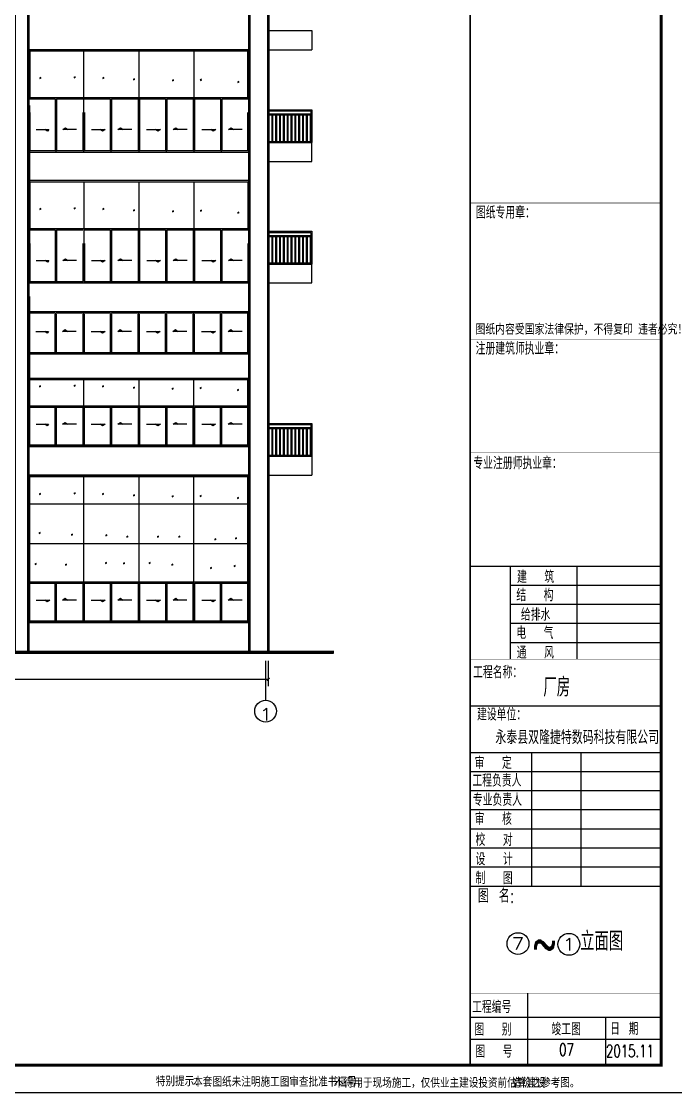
# Model space of a CAD drawing. Header units: millimetres. Extents: x 591771 to 1936534, y -622016 to 355666.
# Drawn here: x 737121 to 761104, y -103536 to -64272 of the extents above; entities that cross this region are included whole.
import ezdxf
from ezdxf.enums import TextEntityAlignment as Align

# ---------------------------------------------------------------- set-up
doc = ezdxf.new("R2010")
doc.units = ezdxf.units.MM
doc.header["$LTSCALE"] = 80
for name, color, linetype in [('\\M+5B4B0\\M+5BBA7', 124, 'Continuous'), ('\\M+5C0B8\\M+5B8CB', 6, 'Continuous'), ('\\M+5C1A2\\M+5C3E6\\M+5CFDF\\M+5CCF51', 7, 'Continuous'), ('\\M+5C1A2\\M+5C3E6\\M+5CFDF\\M+5CCF55', 140, 'Continuous'), ('\\M+5CDBC\\M+5BFF2', 252, 'Continuous'), ('AXIS', 3, 'Continuous'), ('AXIS_TEXT', 7, 'Continuous'), ('HZ', 2, 'Continuous'), ('PUB_DIM', 3, 'Continuous'), ('PUB_TEXT', 7, 'Continuous'), ('WINDOW', 4, 'Continuous'), ('WINDOW_TEXT', 7, 'Continuous')]:
    doc.layers.add(name, color=color, linetype=linetype)
doc.styles.add('_HZTXT', font='txt.shx', dxfattribs={"width": 0.8, "bigfont": 'hztxt.shx'})
doc.styles.add('_TCH_AXIS', font='COMPLEX', dxfattribs={"bigfont": 'GBCBIG'})
doc.styles.add('DIM_FONT', font='SIMPLEX.shx', dxfattribs={"width": 0.8})
doc.styles.add('HZTXT', font='txt', dxfattribs={"height": 60, "bigfont": 'HZTXT'})
doc.styles.add('TKZ', font='tssdeng.shx', dxfattribs={"width": 0.7, "bigfont": 'tssdchn.shx'})
doc.dimstyles.new('DIMN', dxfattribs={"dimtxt": 300, "dimasz": 100, "dimexe": 250, "dimexo": 300, "dimgap": 150, "dimtad": 1, "dimdec": 0, "dimzin": 0, "dimdsep": 46, "dimtxsty": 'DIM_FONT', "dimblk": 'ARCHTICK', "dimcen": 0.09, "dimclrt": 7, "dimazin": 2, "dimtfac": 1, "dimtdec": 0, "dimtix": 1, "dimtmove": 2, "dimatfit": 3, "dimldrblk": 'ARCHTICK', "dimfxl": 0, "dimtolj": 1, "dimtzin": 0, "dimarcsym": 0})

# ---------------------------------------------------------------- blocks, each defined once
blk = doc.blocks.new('A$C158D6705')
at = {"layer": '\\M+5CDBC\\M+5BFF2', "color": 2, "style": 'TKZ', "width": 0.8}
blk.add_text('图纸内容受国家法律保护，不得复印 违者必究！', height=392.04, dxfattribs=at).set_placement((-47, 56))
blk = doc.blocks.new('lmg4')
at = {"layer": '\\M+5B4B0\\M+5BBA7'}
for p, q in [((834433, -551901), (826333, -551901)), ((826333, -551901), (826333, -554401)), ((834383, -551951), (826383, -551951)), ((826383, -551951), (826383, -552901)), ((828358, -551901), (828358, -554401)), ((830383, -551901), (830383, -554401)), ((832408, -554401), (832408, -551901)), ((834383, -552901), (834383, -551951)), ((834433, -554401), (834433, -551901)), ((826383, -552901), (834433, -552901)), ((827333, -552901), (827333, -554401)), ((828383, -552951), (828383, -554351)), ((829358, -552901), (829358, -554401)), ((831383, -552901), (831383, -554401)), ((833408, -554401), (833408, -552901)), ((826333, -554401), (834433, -554401))]:
    blk.add_line(p, q, dxfattribs=at)
at = {"layer": 'WINDOW', "color": 252}
for p, q in [((826782, -552173), (826733, -552198)), ((826782, -552198), (826733, -552223)), ((828051, -552145), (828002, -552170)), ((828051, -552170), (828002, -552195)), ((829093, -552173), (829044, -552198)), ((829093, -552198), (829044, -552223)), ((830223, -552219), (830174, -552244)), ((830223, -552244), (830174, -552269)), ((831649, -552256), (831600, -552281)), ((831649, -552281), (831600, -552306)), ((832673, -552237), (832624, -552262)), ((832673, -552262), (832624, -552288)), ((834043, -552311), (833994, -552336)), ((834043, -552336), (833994, -552361)), ((826383, -552951), (827308, -552951)), ((826383, -552951), (826383, -554351)), ((827308, -552951), (827308, -554351)), ((827358, -552951), (828333, -552951)), ((827358, -552951), (827358, -554351)), ((828333, -552951), (828333, -554351)), ((828383, -552951), (829333, -552951)), ((829333, -552951), (829333, -554351)), ((829383, -552951), (830358, -552951)), ((829383, -552951), (829383, -554351)), ((830358, -552951), (830358, -554351)), ((830408, -552951), (831358, -552951)), ((830408, -552951), (830408, -554351)), ((831358, -552951), (831358, -554351)), ((831408, -552951), (832383, -552951)), ((831408, -552951), (831408, -554351)), ((832383, -554351), (832383, -552951)), ((832433, -552951), (833383, -552951)), ((832433, -554351), (832433, -552951)), ((833383, -554351), (833383, -552951)), ((833433, -552951), (834383, -552951)), ((833433, -554351), (833433, -552951)), ((834383, -554351), (834383, -552951)), ((826383, -554351), (827308, -554351)), ((827358, -554351), (828333, -554351)), ((828383, -554351), (829333, -554351)), ((829383, -554351), (830358, -554351)), ((830408, -554351), (831358, -554351)), ((831408, -554351), (832383, -554351)), ((832433, -554351), (833383, -554351)), ((833433, -554351), (834383, -554351))]:
    blk.add_line(p, q, dxfattribs=at)
for points in [[(826618, -553577), (827075, -553577), (827029, -553642), (826940, -553577)], [(828098, -553577), (827591, -553577), (827687, -553511), (827776, -553577)], [(828643, -553577), (829150, -553577), (829054, -553642), (828965, -553577)], [(830123, -553577), (829616, -553577), (829712, -553511), (829801, -553577)], [(830668, -553577), (831175, -553577), (831079, -553642), (830990, -553577)], [(832148, -553577), (831641, -553577), (831737, -553511), (831826, -553577)], [(832693, -553577), (833200, -553577), (833104, -553642), (833015, -553577)], [(834173, -553577), (833666, -553577), (833762, -553511), (833851, -553577)]]:
    blk.add_lwpolyline(points, dxfattribs=at)
blk = doc.blocks.new('_ArchTick')
at = {"color": 0, "linetype": 'ByBlock', "const_width": 0.4}
blk.add_lwpolyline([(-0.5, -0.5), (0.5, 0.5)], dxfattribs=at)
blk = doc.blocks.new('*D132')
at = {"layer": 'Defpoints', "color": 0, "transparency": 16777216}
for p in [(691673, -87409), (746173, -87409), (746173, -88386)]:
    blk.add_point(p, dxfattribs=at)
at = {"layer": 'PUB_DIM', "color": 0, "lineweight": -2, "transparency": 16777216}
for p, q in [((691673, -87709), (691673, -88636)), ((746173, -87709), (746173, -88636)), ((691673, -88386), (746173, -88386))]:
    blk.add_line(p, q, dxfattribs=at)
at = {"layer": 'PUB_DIM', "color": 0, "lineweight": -2, "transparency": 16777216, "xscale": 100, "yscale": 100, "zscale": 100, "rotation": 180}
blk.add_blockref('_ArchTick', (691673, -88386), dxfattribs=at)
at = {"layer": 'PUB_DIM', "color": 0, "lineweight": -2, "transparency": 16777216, "xscale": 100, "yscale": 100, "zscale": 100}
blk.add_blockref('_ArchTick', (746173, -88386), dxfattribs=at)
at = {"layer": 'PUB_DIM', "color": 7, "transparency": 16777216, "insert": (718923, -88086), "char_height": 300, "attachment_point": 5, "style": 'DIM_FONT'}
blk.add_mtext('\\A1;54500', dxfattribs=at)

msp = doc.modelspace()

# ---------------------------------------------------------------- linework, layer by layer
at = {"layer": '\\M+5B4B0\\M+5BBA7'}
for p, q in [((745477.8, -65308.8), (737377.8, -65308.8)), ((745427.8, -65358.8), (737427.8, -65358.8)), ((737427.8, -65358.8), (737427.8, -67058.8)), ((739402.8, -65358.8), (739402.8, -69058.8)), ((741427.8, -65358.8), (741427.8, -69058.8)), ((743452.8, -69058.8), (743452.8, -65358.8)), ((745427.8, -67058.8), (745427.8, -65358.8)), ((737377.8, -65808.8), (737377.8, -69058.8)), ((745477.8, -69058.8), (745477.8, -65808.8)), ((737427.8, -67058.8), (745477.8, -67058.8)), ((738377.8, -67558.8), (738377.8, -69058.8)), ((739427.8, -67608.8), (739427.8, -69008.8)), ((740402.8, -67558.8), (740402.8, -69058.8)), ((742427.8, -67558.8), (742427.8, -69058.8)), ((744452.8, -69058.8), (744452.8, -67558.8)), ((737377.8, -69058.8), (745477.8, -69058.8)), ((745478.1, -70108.8), (737378.1, -70108.8)), ((745428.1, -70158.8), (737428.1, -70158.8)), ((737428.1, -70158.8), (737428.1, -71858.8)), ((739403.1, -70158.8), (739403.1, -73858.8)), ((741428.1, -70158.8), (741428.1, -73858.8)), ((743453.1, -73858.8), (743453.1, -70158.8)), ((745428.1, -71858.8), (745428.1, -70158.8)), ((737378.1, -70608.8), (737378.1, -73858.8)), ((745478.1, -73858.8), (745478.1, -70608.8)), ((737428.1, -71858.8), (745478.1, -71858.8)), ((738378.1, -72358.8), (738378.1, -73858.8)), ((739428.1, -72408.8), (739428.1, -73808.8)), ((740403.1, -72358.8), (740403.1, -73858.8)), ((742428.1, -72358.8), (742428.1, -73858.8)), ((744453.1, -73858.8), (744453.1, -72358.8)), ((737378.1, -73858.8), (745478.1, -73858.8)), ((737423.2, -74908.8), (745468.7, -74908.8)), ((738368.7, -74958.8), (738368.7, -76458.8)), ((739393.7, -74908.8), (739393.7, -76458.8)), ((740393.7, -74958.8), (740393.7, -76458.8)), ((741418.7, -74908.8), (741418.7, -76458.8)), ((742418.7, -74958.8), (742418.7, -76458.8)), ((743443.7, -76458.8), (743443.7, -74908.8)), ((744443.7, -76458.8), (744443.7, -74958.8)), ((739418.7, -75008.8), (739418.7, -76408.8)), ((737368.7, -76458.8), (745468.7, -76458.8)), ((745473.2, -80908.8), (737373.2, -80908.8)), ((737373.2, -80908.8), (737373.2, -86308.8)), ((737423.2, -80958.8), (737423.2, -84808.8)), ((737423.2, -81158.8), (737423.2, -86258.8)), ((745423.2, -80958.8), (739398.2, -80958.8)), ((739398.2, -80958.8), (739398.2, -86308.8)), ((741423.2, -80958.8), (741423.2, -86308.8)), ((743448.2, -86308.8), (743448.2, -80958.8)), ((745423.2, -84808.8), (745423.2, -80958.8)), ((745473.2, -86308.8), (745473.2, -80908.8)), ((737423.2, -81958.8), (745473.2, -81958.8)), ((737423.2, -83408.8), (745473.2, -83408.8)), ((737423.2, -84808.8), (745473.2, -84808.8)), ((738373.2, -84808.8), (738373.2, -86308.8)), ((740398.2, -84808.8), (740398.2, -86308.8)), ((742423.2, -84808.8), (742423.2, -86308.8)), ((744448.2, -86308.8), (744448.2, -84808.8)), ((739423.2, -84858.8), (739423.2, -86258.8)), ((737373.2, -86308.8), (745473.2, -86308.8))]:
    msp.add_line(p, q, dxfattribs=at)
at = {"layer": '\\M+5B4B0\\M+5BBA7', "ltscale": 20}
for p, q in [((737423.1, -67358.8), (737423.1, -72508.8)), ((737368.6, -67608.8), (737368.6, -72508.8)), ((737373.1, -67608.8), (737373.1, -72508.8)), ((745468.5, -67608.8), (745468.5, -72508.8)), ((737423.2, -74358.8), (737423.2, -79508.8)), ((737423.2, -74908.8), (737423.2, -79458.8)), ((745468.7, -77358.8), (737373.2, -77358.8)), ((745468.7, -77408.8), (737373.2, -77408.8)), ((745473.2, -79858.8), (737373.2, -79858.8)), ((745468.7, -79808.8), (737423.2, -79808.8)), ((737373.2, -80908.8), (745473.2, -80908.8)), ((737423.2, -80958.8), (745473.2, -80958.8)), ((737423.2, -81158.8), (737423.2, -86308.8)), ((737373.2, -81408.8), (737373.2, -86308.8)), ((737423.2, -81458.8), (737423.2, -86258.8)), ((745418.7, -81408.8), (745418.7, -86308.8)), ((745468.7, -81408.8), (745468.7, -86308.8)), ((745473.2, -86308.8), (737373.2, -86308.8)), ((745473.2, -86258.8), (737423.2, -86258.8))]:
    msp.add_line(p, q, dxfattribs=at)
at = {"layer": '\\M+5C0B8\\M+5B8CB'}
for p, q in [((746173.3, -67508.8), (747772.3, -67508.8)), ((747772.3, -67508.8), (747772.3, -68708.8)), ((746173.3, -67548.8), (747732.3, -67548.8)), ((746173.3, -67658.8), (747732.3, -67658.8)), ((746173.3, -67698.8), (747732.3, -67698.8)), ((746302.3, -67698.8), (746302.3, -68668.8)), ((746332.3, -67698.8), (746332.3, -68668.8)), ((746442.3, -67698.8), (746442.3, -68668.8)), ((746442.3, -67698.8), (746442.3, -68668.8)), ((746472.3, -67698.8), (746472.3, -68668.8)), ((746472.3, -67698.8), (746472.3, -68668.8)), ((746582.3, -67698.8), (746582.3, -68668.8)), ((746582.3, -67698.8), (746582.3, -68668.8)), ((746612.3, -67698.8), (746612.3, -68668.8)), ((746612.3, -67698.8), (746612.3, -68668.8)), ((746722.3, -67698.8), (746722.3, -68668.8)), ((746752.3, -67698.8), (746752.3, -68668.8)), ((746862.3, -67698.8), (746862.3, -68668.8)), ((746892.3, -67698.8), (746892.3, -68668.8)), ((747002.3, -67698.8), (747002.3, -68668.8)), ((747032.3, -67698.8), (747032.3, -68668.8)), ((747142.3, -67698.8), (747142.3, -68668.8)), ((747172.3, -67698.8), (747172.3, -68668.8)), ((747282.3, -67698.8), (747282.3, -68668.8)), ((747312.3, -67698.8), (747312.3, -68668.8)), ((747422.3, -67698.8), (747422.3, -68668.8)), ((747452.3, -67698.8), (747452.3, -68668.8)), ((747562.3, -67698.8), (747562.3, -68668.8)), ((747592.3, -67698.8), (747592.3, -68668.8)), ((747702.3, -67698.8), (747702.3, -68668.8)), ((747732.3, -67548.8), (747732.3, -68608.8)), ((747732.3, -67648.8), (747732.3, -68608.8)), ((747732.3, -67698.8), (747732.3, -68508.8)), ((747732.3, -67714.3), (747732.3, -68668.8)), ((746173.2, -68708.8), (747772.3, -68708.8)), ((746173.3, -68668.8), (747772.3, -68668.8)), ((746173.3, -68708.8), (747772.3, -68708.8)), ((746173.3, -71966), (747772.3, -71966)), ((746173.3, -72006), (747732.3, -72006)), ((746173.3, -72116), (747732.3, -72116)), ((746173.3, -72156), (747732.3, -72156)), ((746302.3, -72156), (746302.3, -73126)), ((746332.3, -72156), (746332.3, -73126)), ((746442.3, -72156), (746442.3, -73126)), ((746442.3, -72156), (746442.3, -73126)), ((746472.3, -72156), (746472.3, -73126)), ((746472.3, -72156), (746472.3, -73126)), ((746582.3, -72156), (746582.3, -73126)), ((746582.3, -72156), (746582.3, -73126)), ((746612.3, -72156), (746612.3, -73126)), ((746612.3, -72156), (746612.3, -73126)), ((746722.3, -72156), (746722.3, -73126)), ((746752.3, -72156), (746752.3, -73126)), ((746862.3, -72156), (746862.3, -73126)), ((746892.3, -72156), (746892.3, -73126)), ((747002.3, -72156), (747002.3, -73126)), ((747032.3, -72156), (747032.3, -73126)), ((747142.3, -72156), (747142.3, -73126)), ((747172.3, -72156), (747172.3, -73126)), ((747282.3, -72156), (747282.3, -73126)), ((747312.3, -72156), (747312.3, -73126)), ((747422.3, -72156), (747422.3, -73126)), ((747452.3, -72156), (747452.3, -73126)), ((747562.3, -72156), (747562.3, -73126)), ((747592.3, -72156), (747592.3, -73126)), ((747702.3, -72156), (747702.3, -73126)), ((747732.3, -72006), (747732.3, -73066)), ((747732.3, -72106), (747732.3, -73066)), ((747732.3, -72156), (747732.3, -72966)), ((747732.3, -72171.5), (747732.3, -73126)), ((747772.3, -71966), (747772.3, -73166)), ((746173.3, -73126), (747772.3, -73126)), ((746173.3, -73166), (747772.3, -73166)), ((746173.2, -73858.8), (747772.3, -73858.8)), ((746173.3, -79008.8), (747772.3, -79008.8)), ((746173.3, -79048.8), (747732.3, -79048.8)), ((746173.3, -79158.8), (747732.3, -79158.8)), ((746173.3, -79198.8), (747732.3, -79198.8)), ((746302.3, -79198.8), (746302.3, -80168.8)), ((746332.3, -79198.8), (746332.3, -80168.8)), ((746442.3, -79198.8), (746442.3, -80168.8)), ((746442.3, -79198.8), (746442.3, -80168.8)), ((746472.3, -79198.8), (746472.3, -80168.8)), ((746472.3, -79198.8), (746472.3, -80168.8)), ((746582.3, -79198.8), (746582.3, -80168.8)), ((746582.3, -79198.8), (746582.3, -80168.8)), ((746612.3, -79198.8), (746612.3, -80168.8)), ((746612.3, -79198.8), (746612.3, -80168.8)), ((746722.3, -79198.8), (746722.3, -80168.8)), ((746752.3, -79198.8), (746752.3, -80168.8)), ((746862.3, -79198.8), (746862.3, -80168.8)), ((746892.3, -79198.8), (746892.3, -80168.8)), ((747002.3, -79198.8), (747002.3, -80168.8)), ((747032.3, -79198.8), (747032.3, -80168.8)), ((747142.3, -79198.8), (747142.3, -80168.8)), ((747172.3, -79198.8), (747172.3, -80168.8)), ((747282.3, -79198.8), (747282.3, -80168.8)), ((747312.3, -79198.8), (747312.3, -80168.8)), ((747422.3, -79198.8), (747422.3, -80168.8)), ((747452.3, -79198.8), (747452.3, -80168.8)), ((747562.3, -79198.8), (747562.3, -80168.8)), ((747592.3, -79198.8), (747592.3, -80168.8)), ((747702.3, -79198.8), (747702.3, -80168.8)), ((747732.3, -79048.8), (747732.3, -80108.8)), ((747732.3, -79148.8), (747732.3, -80108.8)), ((747732.3, -79198.8), (747732.3, -80008.8)), ((747732.3, -79214.3), (747732.3, -80168.8)), ((747772.3, -79008.8), (747772.3, -80208.8)), ((746173.3, -80168.8), (747772.3, -80168.8)), ((746173.3, -80208.8), (747772.3, -80208.8))]:
    msp.add_line(p, q, dxfattribs=at)
at = {"layer": '\\M+5C1A2\\M+5C3E6\\M+5CFDF\\M+5CCF51'}
for p, q in [((746173.2, -64608.8), (747772.3, -64608.8)), ((747772.3, -64608.8), (747772.3, -65308.8)), ((746173.2, -65308.8), (747772.3, -65308.8)), ((747772.3, -69408.8), (747772.3, -68708.8)), ((746173.2, -69408.8), (747772.3, -69408.8)), ((747772.3, -73858.8), (747772.3, -73166)), ((746173.2, -73858.8), (747772.3, -73858.8)), ((747772.3, -80208.8), (747772.3, -80908.8)), ((746173.3, -80908.8), (747764.2, -80908.8)), ((690285.9, -87358.8), (748574.4, -87358.8)), ((690285.9, -87408.8), (748574.4, -87408.8))]:
    msp.add_line(p, q, dxfattribs=at)
at = {"layer": '\\M+5C1A2\\M+5C3E6\\M+5CFDF\\M+5CCF55', "const_width": 100}
for points in [[(737373.2, -87408.8), (737373.2, -62708.8), (736873.2, -62708.8), (736873.2, -87408.8), (736873.2, -63358.8)], [(746173.2, -87408.8), (746173.2, -62708.8), (745473.2, -62708.8), (745473.2, -87408.8), (745473.2, -63358.8)], [(689652, -87408.8), (748574.4, -87408.8)]]:
    msp.add_lwpolyline(points, dxfattribs=at)
at = {"layer": '\\M+5CDBC\\M+5BFF2', "color": 2}
for p, q in [((753576.1, -84234.4), (760576.3, -84234.4)), ((755038.4, -84234.4), (755038.4, -87638.9)), ((755038.4, -84234.4), (760576.3, -84234.4)), ((757480.1, -84234.4), (757480.1, -87638.9)), ((755038.4, -84934.4), (760576.3, -84934.4)), ((755038.4, -85634.4), (760576.3, -85634.4)), ((755038.4, -86334.4), (760576.3, -86334.4)), ((755038.4, -87034.4), (760576.3, -87034.4)), ((753576.1, -89360.8), (760576.3, -89360.8)), ((753576.1, -91065.5), (760576.3, -91065.5)), ((755817.8, -91065.5), (755817.8, -95965.5)), ((755817.8, -91065.5), (755817.8, -95965.5)), ((757625.5, -91065.5), (757625.5, -95965.5)), ((757625.5, -91065.5), (757625.5, -95965.5)), ((753576.1, -91765.5), (760576.3, -91765.5)), ((753576.1, -92465.5), (760576.3, -92465.5)), ((753576.1, -93165.5), (760576.3, -93165.5)), ((753576.1, -93865.5), (760576.3, -93865.5)), ((753576.1, -94565.5), (760576.3, -94565.5)), ((753576.1, -95265.5), (760576.3, -95265.5)), ((753576.1, -95965.5), (760576.3, -95965.5)), ((755679.4, -99889.4), (755679.4, -102536)), ((753576.1, -100777.3), (760576.3, -100777.3)), ((758536.3, -100777.3), (758536.3, -102536)), ((753576.1, -101581.5), (760576.3, -101581.5))]:
    msp.add_line(p, q, dxfattribs=at)
msp.add_lwpolyline([(677476.3, -103536), (761576.3, -103536), (761576.3, -44136), (677476.3, -44136)], close=True, dxfattribs=at)
at = {"layer": '\\M+5CDBC\\M+5BFF2', "color": 2, "const_width": 112.5}
msp.add_lwpolyline([(678476.4, -102536), (760576.3, -102536), (760576.3, -45136), (678476.4, -45136)], close=True, dxfattribs=at)
at = {"layer": '\\M+5CDBC\\M+5BFF2', "color": 2}
for points, const_width in [([(753576.1, -102536), (753576.1, -45136)], 56.2), ([(753576.1, -70926.6), (760576.3, -70926.6)], 20), ([(753576.1, -75917), (760576.3, -75917)], 11.2), ([(753576.1, -80060.2), (760576.3, -80060.2)], 11.2), ([(753576.1, -87673.3), (760576.3, -87673.3)], 11.2), ([(753576.1, -91065.5), (760576.3, -91065.5)], 11.2), ([(753576.1, -95965.5), (760576.3, -95965.5)], 15), ([(753576.1, -99889.4), (760576.3, -99889.4)], 15), ([(753576.1, -99889.4), (760576.3, -99889.4)], 15)]:
    msp.add_lwpolyline(points, dxfattribs=dict(at, const_width=const_width))
at = {"layer": 'AXIS'}
for centre in [(746073.2, -89553.8), (755326.4, -98074.7), (757193.3, -98102.4)]:
    msp.add_circle(centre, 400, dxfattribs=at)
at = {"layer": 'PUB_DIM'}
msp.add_line((746073.2, -87708.8), (746073.2, -89153.8), dxfattribs=at)
at = {"layer": 'WINDOW', "color": 252}
for p, q in [((737827, -66330.6), (737777.9, -66355.7)), ((739095.7, -66303), (739046.7, -66328)), ((739095.7, -66328), (739046.7, -66353.1)), ((740137.8, -66330.6), (740088.7, -66355.7)), ((737827, -66355.7), (737777.9, -66380.7)), ((740137.8, -66355.7), (740088.7, -66380.7)), ((741268.2, -66376.7), (741219.1, -66401.8)), ((741268.2, -66401.8), (741219.1, -66426.8)), ((742693.7, -66413.6), (742644.7, -66438.6)), ((742693.7, -66438.6), (742644.7, -66463.7)), ((743717.3, -66395.1), (743668.3, -66420.2)), ((743717.3, -66420.2), (743668.3, -66445.3)), ((745087.5, -66468.9), (745038.5, -66493.9)), ((745087.5, -66493.9), (745038.5, -66519)), ((737427.8, -67108.8), (738352.8, -67108.8)), ((738352.8, -67108.8), (738352.8, -69008.8)), ((738402.8, -67108.8), (739377.8, -67108.8)), ((738402.8, -67108.8), (738402.8, -69008.8)), ((739427.8, -67108.8), (740377.8, -67108.8)), ((740377.8, -67108.8), (740377.8, -69008.8)), ((740427.8, -67108.8), (741402.8, -67108.8)), ((740427.8, -67108.8), (740427.8, -69008.8)), ((741402.8, -67108.8), (741402.8, -69008.8)), ((741452.8, -67108.8), (742402.8, -67108.8)), ((741452.8, -67108.8), (741452.8, -69008.8)), ((742402.8, -67108.8), (742402.8, -69008.8)), ((742452.8, -67108.8), (743427.8, -67108.8)), ((742452.8, -67108.8), (742452.8, -69008.8)), ((743427.8, -69008.8), (743427.8, -67108.8)), ((743477.8, -67108.8), (744427.8, -67108.8)), ((743477.8, -69008.8), (743477.8, -67108.8)), ((744427.8, -69008.8), (744427.8, -67108.8)), ((744477.8, -67108.8), (745427.8, -67108.8)), ((744477.8, -69008.8), (744477.8, -67108.8)), ((737427.8, -67608.8), (737427.8, -69008.8)), ((739377.8, -67608.8), (739377.8, -69008.8)), ((745427.8, -69008.8), (745427.8, -67608.8)), ((737427.8, -69008.8), (738352.8, -69008.8)), ((738402.8, -69008.8), (739377.8, -69008.8)), ((739427.8, -69008.8), (740377.8, -69008.8)), ((740427.8, -69008.8), (741402.8, -69008.8)), ((741452.8, -69008.8), (742402.8, -69008.8)), ((742452.8, -69008.8), (743427.8, -69008.8)), ((743477.8, -69008.8), (744427.8, -69008.8)), ((744477.8, -69008.8), (745427.8, -69008.8)), ((737827.2, -71130.6), (737778.2, -71155.7)), ((737827.2, -71155.7), (737778.2, -71180.7)), ((739096, -71103), (739047, -71128)), ((739096, -71128), (739047, -71153.1)), ((740138.1, -71130.6), (740089, -71155.7)), ((740138.1, -71155.7), (740089, -71180.7)), ((741268.5, -71176.7), (741219.4, -71201.8)), ((741268.5, -71201.8), (741219.4, -71226.8)), ((742694, -71213.6), (742644.9, -71238.6)), ((742694, -71238.6), (742644.9, -71263.7)), ((743717.6, -71195.1), (743668.6, -71220.2)), ((743717.6, -71220.2), (743668.6, -71245.3)), ((745087.8, -71268.9), (745038.8, -71293.9)), ((745087.8, -71293.9), (745038.8, -71319)), ((737428.1, -71908.8), (738353.1, -71908.8)), ((738353.1, -71908.8), (738353.1, -73808.8)), ((738403.1, -71908.8), (739378.1, -71908.8)), ((738403.1, -71908.8), (738403.1, -73808.8)), ((739428.1, -71908.8), (740378.1, -71908.8)), ((740378.1, -71908.8), (740378.1, -73808.8)), ((740428.1, -71908.8), (741403.1, -71908.8)), ((740428.1, -71908.8), (740428.1, -73808.8)), ((741403.1, -71908.8), (741403.1, -73808.8)), ((741453.1, -71908.8), (742403.1, -71908.8)), ((741453.1, -71908.8), (741453.1, -73808.8)), ((742403.1, -71908.8), (742403.1, -73808.8)), ((742453.1, -71908.8), (743428.1, -71908.8)), ((742453.1, -71908.8), (742453.1, -73808.8)), ((743428.1, -73808.8), (743428.1, -71908.8)), ((743478.1, -71908.8), (744428.1, -71908.8)), ((743478.1, -73808.8), (743478.1, -71908.8)), ((744428.1, -73808.8), (744428.1, -71908.8)), ((744478.1, -71908.8), (745428.1, -71908.8)), ((744478.1, -73808.8), (744478.1, -71908.8)), ((737428.1, -72408.8), (737428.1, -73808.8)), ((739378.1, -72408.8), (739378.1, -73808.8)), ((745428.1, -73808.8), (745428.1, -72408.8)), ((737428.1, -73808.8), (738353.1, -73808.8)), ((738403.1, -73808.8), (739378.1, -73808.8)), ((739428.1, -73808.8), (740378.1, -73808.8)), ((740428.1, -73808.8), (741403.1, -73808.8)), ((741453.1, -73808.8), (742403.1, -73808.8)), ((742453.1, -73808.8), (743428.1, -73808.8)), ((743478.1, -73808.8), (744428.1, -73808.8)), ((744478.1, -73808.8), (745428.1, -73808.8)), ((737418.7, -74958.8), (738343.7, -74958.8)), ((738393.7, -74958.8), (739368.7, -74958.8)), ((739418.7, -74958.8), (740368.7, -74958.8)), ((740418.7, -74958.8), (741393.7, -74958.8)), ((741443.7, -74958.8), (742393.7, -74958.8)), ((742443.7, -74958.8), (743418.7, -74958.8)), ((743468.7, -74958.8), (744418.7, -74958.8)), ((744468.7, -74958.8), (745418.7, -74958.8)), ((745418.7, -76408.8), (745418.7, -74958.8)), ((737418.7, -75008.8), (737418.7, -76408.8)), ((738343.7, -75008.8), (738343.7, -76408.8)), ((738393.7, -75008.8), (738393.7, -76408.8)), ((739368.7, -75008.8), (739368.7, -76408.8)), ((740368.7, -75008.8), (740368.7, -76408.8)), ((740418.7, -75008.8), (740418.7, -76408.8)), ((741393.7, -75008.8), (741393.7, -76408.8)), ((741443.7, -75008.8), (741443.7, -76408.8)), ((742393.7, -75008.8), (742393.7, -76408.8)), ((742443.7, -75008.8), (742443.7, -76408.8)), ((743418.7, -76408.8), (743418.7, -75008.8)), ((743468.7, -76408.8), (743468.7, -75008.8)), ((744418.7, -76408.8), (744418.7, -75008.8)), ((744468.7, -76408.8), (744468.7, -75008.8)), ((737418.7, -76408.8), (738343.7, -76408.8)), ((738393.7, -76408.8), (739368.7, -76408.8)), ((739418.7, -76408.8), (740368.7, -76408.8)), ((740418.7, -76408.8), (741393.7, -76408.8)), ((741443.7, -76408.8), (742393.7, -76408.8)), ((742443.7, -76408.8), (743418.7, -76408.8)), ((743468.7, -76408.8), (744418.7, -76408.8)), ((744468.7, -76408.8), (745418.7, -76408.8)), ((737822.4, -81580.6), (737773.4, -81605.7)), ((737822.4, -81605.7), (737773.4, -81630.7)), ((739091.1, -81553), (739042.1, -81578)), ((739091.1, -81578), (739042.1, -81603.1)), ((740133.2, -81580.6), (740084.2, -81605.7)), ((740133.2, -81605.7), (740084.2, -81630.7)), ((741263.6, -81626.7), (741214.6, -81651.8)), ((741263.6, -81651.8), (741214.6, -81676.8)), ((742689.1, -81663.6), (742640.1, -81688.6)), ((743712.8, -81645.1), (743663.7, -81670.2)), ((742689.1, -81688.6), (742640.1, -81713.7)), ((743712.8, -81670.2), (743663.7, -81695.3)), ((745082.9, -81718.9), (745033.9, -81743.9)), ((745082.9, -81743.9), (745033.9, -81769)), ((737813.2, -83007.5), (737764.1, -83032.5)), ((737813.2, -83032.5), (737764.1, -83057.6)), ((738993.9, -83071.2), (738944.8, -83096.3)), ((738993.9, -83096.3), (738944.8, -83121.3)), ((740251.9, -83089.4), (740202.9, -83114.5)), ((740251.9, -83114.5), (740202.9, -83139.5)), ((741022.4, -83144.1), (740973.3, -83169.2)), ((741022.4, -83169.2), (740973.3, -83194.2)), ((742143.7, -83135), (742094.6, -83160)), ((742143.7, -83160), (742094.6, -83185.1)), ((742932.3, -83135), (742883.3, -83160)), ((742932.3, -83160), (742883.3, -83185.1)), ((744245.1, -83235.2), (744196, -83260.3)), ((745006.4, -83198.8), (744957.4, -83223.8)), ((745006.4, -83223.8), (744957.4, -83248.9)), ((744245.1, -83260.3), (744196, -83285.3)), ((737658.2, -84146.2), (737609.2, -84171.3)), ((737658.2, -84171.3), (737609.2, -84196.3)), ((738775.1, -84164.5), (738726, -84189.5)), ((738775.1, -84189.5), (738726, -84214.6)), ((740242.8, -84100.7), (740193.7, -84125.7)), ((740242.8, -84125.7), (740193.7, -84150.8)), ((740894.7, -84118.9), (740845.7, -84144)), ((740894.7, -84144), (740845.7, -84169)), ((741842.8, -84109.8), (741793.8, -84134.8)), ((741842.8, -84134.8), (741793.8, -84159.9)), ((742677.1, -84164.5), (742628.1, -84189.5)), ((742677.1, -84189.5), (742628.1, -84214.6)), ((744090.1, -84292), (744041.1, -84317.1)), ((744090.1, -84317.1), (744041.1, -84342.1)), ((744951.7, -84210), (744902.7, -84235.1)), ((744951.7, -84235.1), (744902.7, -84260.1)), ((737423.2, -84858.8), (738348.2, -84858.8)), ((737423.2, -84858.8), (737423.2, -86258.8)), ((738348.2, -84858.8), (738348.2, -86258.8)), ((738398.2, -84858.8), (739373.2, -84858.8)), ((738398.2, -84858.8), (738398.2, -86258.8)), ((739373.2, -84858.8), (739373.2, -86258.8)), ((739423.2, -84858.8), (740373.2, -84858.8)), ((740373.2, -84858.8), (740373.2, -86258.8)), ((740423.2, -84858.8), (741398.2, -84858.8)), ((740423.2, -84858.8), (740423.2, -86258.8)), ((741398.2, -84858.8), (741398.2, -86258.8)), ((741448.2, -84858.8), (742398.2, -84858.8)), ((741448.2, -84858.8), (741448.2, -86258.8)), ((742398.2, -84858.8), (742398.2, -86258.8)), ((742448.2, -84858.8), (743423.2, -84858.8)), ((742448.2, -84858.8), (742448.2, -86258.8)), ((743423.2, -86258.8), (743423.2, -84858.8)), ((743473.2, -84858.8), (744423.2, -84858.8)), ((743473.2, -86258.8), (743473.2, -84858.8)), ((744423.2, -86258.8), (744423.2, -84858.8)), ((744473.2, -84858.8), (745423.2, -84858.8)), ((744473.2, -86258.8), (744473.2, -84858.8)), ((745423.2, -86258.8), (745423.2, -84858.8)), ((737423.2, -86258.8), (738348.2, -86258.8)), ((738398.2, -86258.8), (739373.2, -86258.8)), ((739423.2, -86258.8), (740373.2, -86258.8)), ((740423.2, -86258.8), (741398.2, -86258.8)), ((741448.2, -86258.8), (742398.2, -86258.8)), ((742448.2, -86258.8), (743423.2, -86258.8)), ((743473.2, -86258.8), (744423.2, -86258.8)), ((744473.2, -86258.8), (745423.2, -86258.8))]:
    msp.add_line(p, q, dxfattribs=at)
for points in [[(737662.6, -68234.2), (738120, -68234.2), (738074.3, -68299.3), (737985.2, -68234.2)], [(739143, -68234.2), (738635.6, -68234.2), (738731.4, -68169.2), (738820.4, -68234.2)], [(739687.6, -68234.2), (740195, -68234.2), (740099.3, -68299.3), (740010.2, -68234.2)], [(741168, -68234.2), (740660.6, -68234.2), (740756.4, -68169.2), (740845.4, -68234.2)], [(741712.6, -68234.2), (742220, -68234.2), (742124.3, -68299.3), (742035.2, -68234.2)], [(743193, -68234.2), (742685.6, -68234.2), (742781.4, -68169.2), (742870.4, -68234.2)], [(743737.6, -68234.2), (744245, -68234.2), (744149.3, -68299.3), (744060.2, -68234.2)], [(745218, -68234.2), (744710.6, -68234.2), (744806.4, -68169.2), (744895.4, -68234.2)], [(739143.3, -73034.3), (738635.9, -73034.3), (738731.6, -72969.2), (738820.7, -73034.3)], [(741168.3, -73034.3), (740660.9, -73034.3), (740756.6, -72969.2), (740845.7, -73034.3)], [(743193.3, -73034.3), (742685.9, -73034.3), (742781.6, -72969.2), (742870.7, -73034.3)], [(745218.3, -73034.3), (744710.9, -73034.3), (744806.6, -72969.2), (744895.7, -73034.3)], [(737662.9, -73034.3), (738120.3, -73034.3), (738074.5, -73099.3), (737985.5, -73034.3)], [(739687.9, -73034.3), (740195.3, -73034.3), (740099.5, -73099.3), (740010.5, -73034.3)], [(741712.9, -73034.3), (742220.3, -73034.3), (742124.5, -73099.3), (742035.5, -73034.3)], [(743737.9, -73034.3), (744245.3, -73034.3), (744149.5, -73099.3), (744060.5, -73034.3)], [(737653.5, -75634.3), (738110.9, -75634.3), (738065.1, -75699.3), (737976.1, -75634.3)], [(739133.9, -75634.3), (738626.5, -75634.3), (738722.2, -75569.2), (738811.3, -75634.3)], [(739678.5, -75634.3), (740185.9, -75634.3), (740090.1, -75699.3), (740001.1, -75634.3)], [(741158.9, -75634.3), (740651.5, -75634.3), (740747.2, -75569.2), (740836.3, -75634.3)], [(741703.5, -75634.3), (742210.9, -75634.3), (742115.1, -75699.3), (742026.1, -75634.3)], [(743183.9, -75634.3), (742676.5, -75634.3), (742772.2, -75569.2), (742861.3, -75634.3)], [(743728.5, -75634.3), (744235.9, -75634.3), (744140.1, -75699.3), (744051.1, -75634.3)], [(745208.9, -75634.3), (744701.5, -75634.3), (744797.2, -75569.2), (744886.3, -75634.3)], [(737658.1, -85484.3), (738165.4, -85484.3), (738069.7, -85549.3), (737980.6, -85484.3)], [(739138.4, -85484.3), (738631, -85484.3), (738726.8, -85419.2), (738815.9, -85484.3)], [(739683.1, -85484.3), (740190.4, -85484.3), (740094.7, -85549.3), (740005.6, -85484.3)], [(741163.4, -85484.3), (740656, -85484.3), (740751.8, -85419.2), (740840.9, -85484.3)], [(741708.1, -85484.3), (742215.4, -85484.3), (742119.7, -85549.3), (742030.6, -85484.3)], [(743188.4, -85484.3), (742681, -85484.3), (742776.8, -85419.2), (742865.9, -85484.3)], [(743733.1, -85484.3), (744240.4, -85484.3), (744144.7, -85549.3), (744055.6, -85484.3)], [(745213.4, -85484.3), (744706, -85484.3), (744801.8, -85419.2), (744890.9, -85484.3)]]:
    msp.add_lwpolyline(points, dxfattribs=at)

# ---------------------------------------------------------------- block references
at = {"layer": '\\M+5B4B0\\M+5BBA7'}
msp.add_blockref('lmg4', (-88959.8, 474542.3), dxfattribs=at)
at = {"layer": 'AXIS', "color": 252}
msp.add_blockref('A$C158D6705', (753816.3, -75807.8), dxfattribs=at)

# ---------------------------------------------------------------- texts
at = {"color": 4, "style": '_HZTXT', "width": 0.7}
for s, height, p in [('厂房', 700, (756256.6, -89023.7)), ('07', 450, (756835, -102188.2)), ('2015.11', 450, (758555.2, -102238.1))]:
    msp.add_text(s, height=height, dxfattribs=at).set_placement(p)
at = {"layer": '\\M+5CDBC\\M+5BFF2', "color": 2, "style": '_HZTXT', "width": 0.8}
for s, height, p in [('图纸专用章：', 450, (753784, -71501.5)), ('注册建筑师执业章：', 450, (753773.6, -76487.3)), ('专业注册师执业章：', 450, (753690.2, -80686.2)), ('建  筑', 450, (755291.6, -84857.7)), ('结  构', 450, (755266.5, -85525.2)), ('给排水', 450, (755434.1, -86240.4)), ('电  气', 450, (755266.5, -86910.2)), ('通  风', 450, (755280.7, -87632.7)), ('工程名称：', 450, (753681.8, -88351.3)), ('建设单位：', 450, (753825.8, -89898.6)), ('审  定 ', 450, (753738.2, -91674.3)), ('工程负责人', 450, (753653.7, -92323)), ('专业负责人', 450, (753672.6, -93028.4)), ('审  核', 450, (753741.4, -93727.8)), ('校  对 ', 450, (753770.6, -94494.5)), ('设  计 ', 450, (753770.6, -95201.4)), ('制  图 ', 450, (753770.6, -95898.9)), ('图 名:', 506.25, (753856.2, -96576)), ('工程编号', 450, (753642.4, -100622.4)), ('图  别', 450, (753729.7, -101447.6)), ('竣工图', 450, (756553, -101435)), ('日 期', 450, (758704.2, -101422.6)), ('图  号', 450, (753763.1, -102253.9))]:
    msp.add_text(s, height=height, dxfattribs=at).set_placement(p)
at = {"layer": 'AXIS_TEXT', "style": '_TCH_AXIS'}
for s, width, p, p2 in [('1', 2.333333, (745859.8, -89893), (746312.3, -89893)), ('7', 1.5, (755100.2, -98301), (755552.7, -98301)), ('1', 2.333333, (756967, -98328.6), (757419.5, -98328.6))]:
    msp.add_text(s, height=452.5, dxfattribs=dict(at, width=width)).set_placement(p, p2, align=Align.FIT)
at = {"layer": 'HZ', "color": 1, "style": '_HZTXT', "width": 0.8}
for s, p in [('特别提示：', (742048.5, -103303.8)), ('本套图纸未注明施工图审查批准书证号，', (743418.1, -103321.9)), ('不得用于现场施工，仅供业主建设投资前估算建设', (748586.9, -103360.1)), ('造价之参考图。', (755115.5, -103356.1))]:
    msp.add_text(s, height=367.2, rotation=0.0025, dxfattribs=at).set_placement(p)
at = {"layer": 'PUB_TEXT', "style": '_HZTXT', "width": 0.8}
msp.add_text('永泰县双隆捷特数码科技有限公司', height=500, dxfattribs=at).set_placement((754498.8, -90763.8))
at = {"layer": 'WINDOW_TEXT', "style": 'HZTXT', "width": 0.75}
for s, height, p in [('立面图', 700, (757609.8, -98338.5)), ('~', 1125, (755864.9, -98611.9))]:
    msp.add_text(s, height=height, dxfattribs=at).set_placement(p)

# ---------------------------------------------------------------- dimensions: what is measured, and where the dimension line sits
at = {"layer": 'PUB_DIM'}
dim = msp.add_aligned_dim(p1=(691673.2, -87408.8), p2=(746173.2, -87408.8), distance=-977, dimstyle='DIMN', dxfattribs=at)
dim.commit()
dim.dimension.update_dxf_attribs({"geometry": '*D132', "text_midpoint": (718923.2, -88085.7)})

doc.saveas('drawing.dxf')
